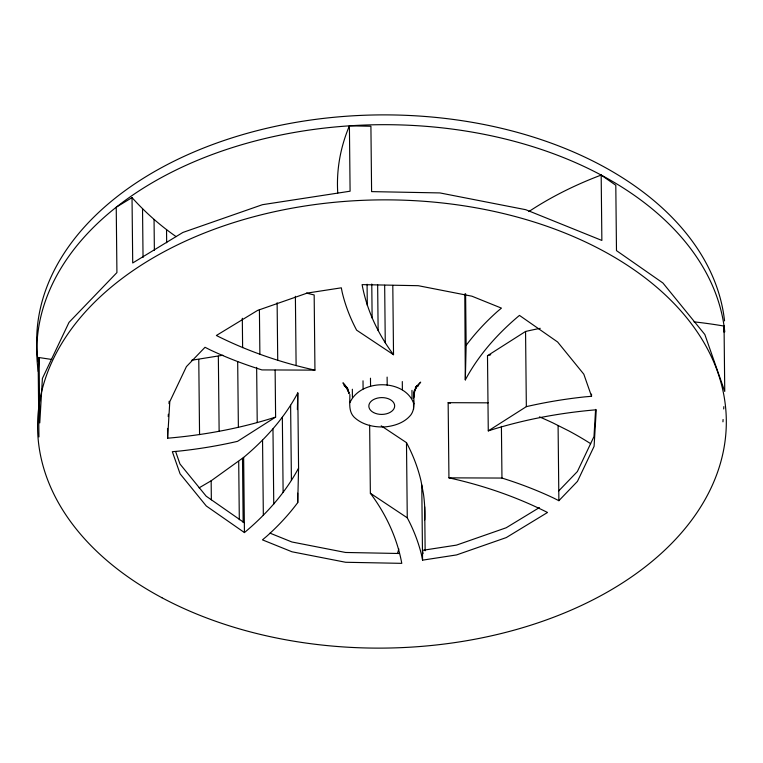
<?xml version="1.0" encoding="UTF-8"?>
<svg xmlns="http://www.w3.org/2000/svg" width="763" height="763" viewBox="0 0 763 763"><rect width="100%" height="100%" fill="white"/><g stroke="black" fill="none" stroke-linecap="round" stroke-linejoin="round"><path stroke-width="1.14" d="M297.379 409.578L297.78 392.916C284.456 417.933 265.286 439.297 243.645 457.409L211.151 480.795L199.105 487.853M369.645 425.134L370.36 493.26C385.878 513.947 397.094 537.848 401.786 563.352L345.649 562.274L291.971 551.783L262.453 539.861L266.525 536.446A336.311 218.867 -0.6 0 0 297.742 502.598L298.571 468.091L297.78 392.916M464.791 294.003L465.325 379.888C478.639 354.881 497.819 333.507 519.46 315.396L557.629 342.005L583.819 374.194L591.544 396.293L584.983 396.855A336.311 218.867 -0.6 0 0 526.346 406.641L488.272 430.885L487.49 355.711L525.554 331.466A336.311 218.867 -0.6 0 1 540.242 328.319M465.325 379.888L466.145 345.372L465.602 293.698M38.942 436.922L38.255 371.552L39.085 357.551L51.76 359.468M168.222 416.598L168.365 414.242M168.995 403.627L169.138 401.271M275.128 370.112L275.615 417.094C240.593 428.329 204.255 435.082 167.631 438.2L169.796 401.643L186.42 366.612L205.018 347.289L210.226 349.912A336.311 218.867 -0.6 0 0 261.938 369.912L314.947 370.131L314.165 294.957L306.402 293.087M349.845 394.49C350.064 402.759 347.918 412.363 355.405 418.315C363.493 425.134 374.375 427.366 384.733 426.918C394.557 426.031 404.819 422.664 411.085 414.614C415.587 408.052 413.26 399.917 413.928 392.497L413.594 398L414.624 391.762L416.732 385.792L413.975 391.61L416.875 386.555L420.69 382.139L416.169 386.831M595.598 409.407L593.995 436.531L577.372 471.553L558.774 490.876M723.715 331.915L724.058 326.078A336.311 218.867 -0.6 0 0 693.987 321.852M722.942 421.834L723.086 419.497M723.705 408.958L723.849 406.622M397.628 553.213L398.811 548.902M349.931 402.664C360.46 378.667 405.124 378.486 413.908 403.885M275.615 417.094L237.551 441.338A336.311 218.867 -0.6 0 1 178.904 451.124L172.343 451.686L180.068 473.785L206.268 505.974L244.437 532.574C266.068 514.462 285.248 493.098 298.571 468.091M488.206 402.835L448.148 402.673L448.94 477.848L501.959 478.058A336.311 218.867 -0.6 0 1 553.661 498.067L558.878 500.69L577.467 481.358L594.091 446.336L596.256 409.779C559.632 412.897 523.294 419.64 488.272 430.885M415.291 387.862L418.601 385.439L415.816 387.127M176.11 236.616C159.963 225.381 145.17 212.248 132.028 197.617L116.234 207.221L116.92 272.591L69.004 322.387L42.404 378.429L39.771 422.912L39.085 357.551M539.374 507.576L506.184 527.767L456.484 545.116L422.454 550.352L423.074 553.623M487.49 355.711L490.733 354.747M191.675 360.25L222.872 355.243M381.223 425.84L406.479 442.645L407.27 517.81A336.311 218.867 -0.6 0 1 421.758 555.893L422.559 560.156L456.579 554.92L506.289 537.572L547.519 512.478C516.303 496.751 483.055 485.363 448.94 477.848M337.761 193.01A336.311 218.867 -0.6 0 1 349.406 125.838L370.913 126.248L371.6 191.618L439.917 192.925L525.793 209.711L601.864 240.44L601.177 175.07A336.311 218.867 -0.6 0 0 528.854 211.58M399.345 553.499L345.544 552.469L291.867 541.978L270.007 533.146M392.802 285.419L393.527 354.719L356.626 330.16A336.311 218.867 -0.6 0 1 342.139 292.086L341.328 287.823L307.308 293.059L257.598 310.407L216.368 335.491C247.584 351.228 280.841 362.616 314.947 370.131M448.148 402.673L450.37 403.207M370.36 493.26L407.27 517.81M601.177 175.07L615.798 185.266L616.485 250.626L662.933 283.006L704.84 334.509L724.745 391.448L724.058 326.078M346.726 387.308L344.018 385.42L347.318 388.329M244.332 522.769L206.163 496.169L179.963 463.98L175.719 451.83M346.516 387.194L342.949 382.816L347.575 388.51M466.145 345.372A336.311 218.867 -0.6 0 1 497.362 311.533L501.434 308.118L471.916 296.197L418.248 285.696L362.101 284.628C366.793 310.131 378.019 334.032 393.527 354.719M344.866 385.181L349.177 393.136L347.184 387.432L348.901 393.613M591.525 394.109L591.544 396.293M558.087 425.516L558.878 500.69M525.554 331.466L526.346 406.641M501.415 426.383L501.959 478.058M424.686 506.813L425.144 550.781M421.777 484.982L422.559 560.156M413.498 401.195L413.575 409.369M411.953 390.37L412.039 398.544M402.301 381.557L402.387 389.721M387.118 377.094L387.203 385.267M384.666 285.248L385.267 342.797M377.647 284.771L378.133 330.57M371.772 284.027L372.134 318.085M370.475 378.2L370.56 386.374M367.079 284.237L367.299 305.381M363.016 380.804L363.102 388.977M352.344 389.235L352.43 397.409M349.406 125.838L350.093 191.208L262.424 204.694L182.891 232.448L132.714 262.977L132.028 197.617M297.646 493.203L297.742 502.598M295.386 296.282L296.111 365.582M290.617 405.229L291.409 480.394M282.339 417.237L283.121 492.412M277.122 302.749L277.732 360.308M272.973 428.911L273.755 504.085M262.548 440.203L263.34 515.378M259.41 309.683L259.878 354.318M256.645 367.375L257.226 422.578M242.31 318.276L242.624 347.642M243.645 457.409L244.437 532.574M242.491 458.325L243.159 522.502M237.684 361.567L238.38 427.337M238.705 461.491L239.315 519.727M218.342 356.187L219.134 431.362M211.151 480.795L211.351 499.813M198.771 359.449L199.563 434.624M166.534 229.673L166.668 242.748M167.526 428.396L167.631 438.2M154.05 219.448L154.374 250.35M142.528 208.747L143.043 257.474M38.255 371.552A344.38 224.112 -0.6 0 1 353.86 125.561A344.38 224.112 -0.6 0 1 724.774 331.876M539.441 416.884A336.311 218.867 -0.6 0 1 552.879 422.893L568.769 430.876A336.311 218.867 -0.6 0 1 590.657 443.675M406.479 442.645A336.311 218.867 -0.6 0 1 420.966 480.719L423.427 493.728A336.311 218.867 -0.6 0 1 424.733 519.927M38.15 361.748A344.38 224.112 -0.6 0 1 352.859 115.814A344.38 224.112 -0.6 0 1 724.545 320.908M161.928 597.734A344.38 224.112 -0.6 0 0 721.388 459.736A344.38 224.112 -0.6 0 0 262.52 214.498A344.38 224.112 -0.6 0 0 161.928 597.734M373.508 412.525A12.914 8.403 -0.6 0 0 394.49 407.356A12.914 8.403 -0.6 0 0 377.275 398.152A12.914 8.403 -0.6 0 0 373.508 412.525"/></g></svg>
